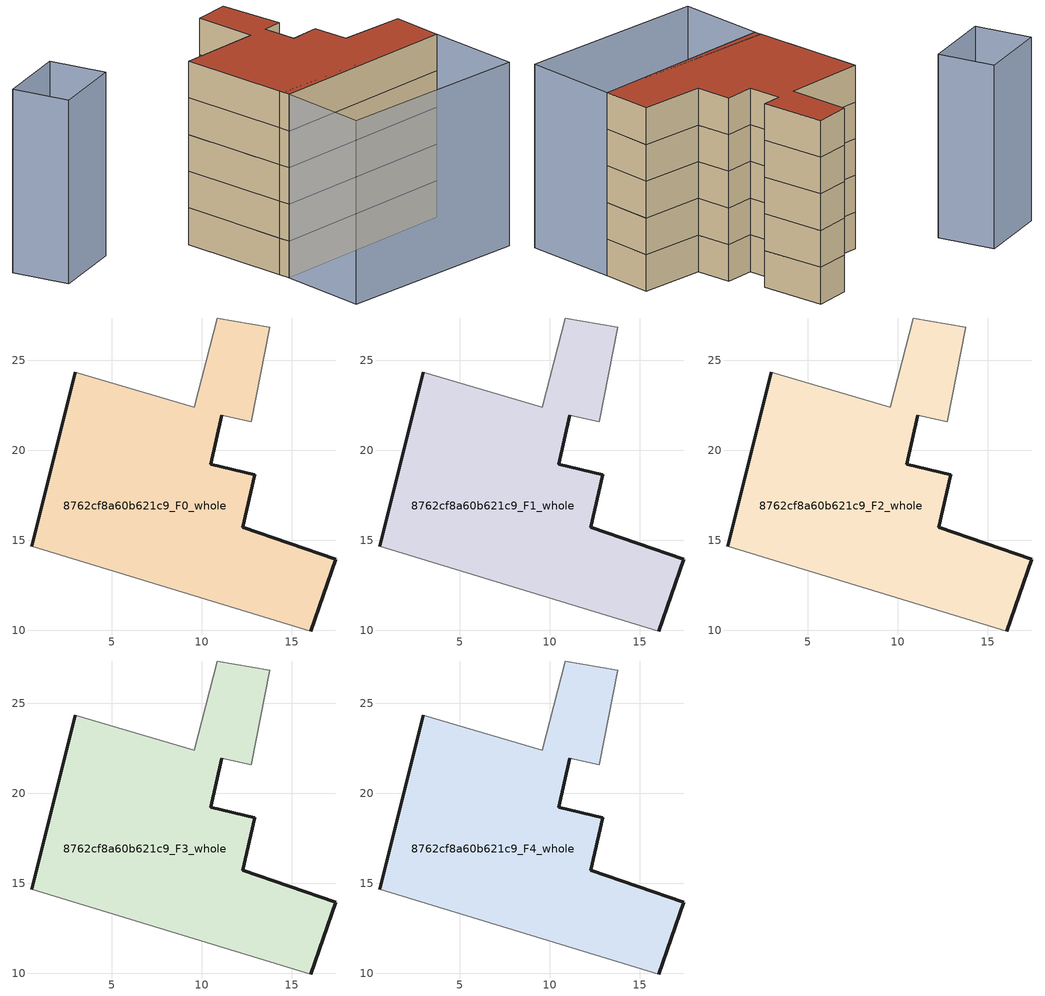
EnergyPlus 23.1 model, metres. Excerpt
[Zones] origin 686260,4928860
8762cf8a60b621c9_F0_whole
 floor ground (EU_floor_Construction): 13.79,26.84 12.74,21.58 11.12,21.96 10.49,19.23 12.95,18.66 12.28,15.74 17.45,13.96 16.07,9.97 0.55,14.69 0.77,15.58 2.98,24.36 9.59,22.41 10.86,27.36 z0
 wall outside (EU_wall_Construction): 2.98,24.36 0.77,15.58 0.55,14.69 / 16.07,9.97 17.45,13.96 12.28,15.74 12.95,18.66 10.49,19.23 11.12,21.96 z0:3
 wall adiabatic (EU_wall_Construction): 0.55,14.69 16.07,9.97 / 11.12,21.96 12.74,21.58 13.79,26.84 10.86,27.36 9.59,22.41 2.98,24.36 z0:3
8762cf8a60b621c9_F1_whole
 floor to 8762cf8a60b621c9_F0_whole (EU_floor_Construction): 13.79,26.84 12.74,21.58 11.12,21.96 10.49,19.23 12.95,18.66 12.28,15.74 17.45,13.96 16.07,9.97 0.55,14.69 0.77,15.58 2.98,24.36 9.59,22.41 10.86,27.36 z3
 wall outside (EU_wall_Construction): 2.98,24.36 0.77,15.58 0.55,14.69 / 16.07,9.97 17.45,13.96 12.28,15.74 12.95,18.66 10.49,19.23 11.12,21.96 z3:6
 wall adiabatic (EU_wall_Construction): 0.55,14.69 16.07,9.97 / 11.12,21.96 12.74,21.58 13.79,26.84 10.86,27.36 9.59,22.41 2.98,24.36 z3:6
8762cf8a60b621c9_F2_whole
 floor to 8762cf8a60b621c9_F1_whole (EU_floor_Construction): 13.79,26.84 12.74,21.58 11.12,21.96 10.49,19.23 12.95,18.66 12.28,15.74 17.45,13.96 16.07,9.97 0.55,14.69 0.77,15.58 2.98,24.36 9.59,22.41 10.86,27.36 z6
 wall outside (EU_wall_Construction): 2.98,24.36 0.77,15.58 0.55,14.69 / 16.07,9.97 17.45,13.96 12.28,15.74 12.95,18.66 10.49,19.23 11.12,21.96 z6:9
 wall adiabatic (EU_wall_Construction): 0.55,14.69 16.07,9.97 / 11.12,21.96 12.74,21.58 13.79,26.84 10.86,27.36 9.59,22.41 2.98,24.36 z6:9
8762cf8a60b621c9_F3_whole
 floor to 8762cf8a60b621c9_F2_whole (EU_floor_Construction): 13.79,26.84 12.74,21.58 11.12,21.96 10.49,19.23 12.95,18.66 12.28,15.74 17.45,13.96 16.07,9.97 0.55,14.69 0.77,15.58 2.98,24.36 9.59,22.41 10.86,27.36 z9
 wall outside (EU_wall_Construction): 2.98,24.36 0.77,15.58 0.55,14.69 / 16.07,9.97 17.45,13.96 12.28,15.74 12.95,18.66 10.49,19.23 11.12,21.96 z9:12
 wall adiabatic (EU_wall_Construction): 0.55,14.69 16.07,9.97 / 11.12,21.96 12.74,21.58 13.79,26.84 10.86,27.36 9.59,22.41 2.98,24.36 z9:12
8762cf8a60b621c9_F4_whole
 floor to 8762cf8a60b621c9_F3_whole (EU_floor_Construction): 13.79,26.84 12.74,21.58 11.12,21.96 10.49,19.23 12.95,18.66 12.28,15.74 17.45,13.96 16.07,9.97 0.55,14.69 0.77,15.58 2.98,24.36 9.59,22.41 10.86,27.36 z12
 wall outside (EU_wall_Construction): 2.98,24.36 0.77,15.58 0.55,14.69 / 16.07,9.97 17.45,13.96 12.28,15.74 12.95,18.66 10.49,19.23 11.12,21.96 z12:15
 wall adiabatic (EU_wall_Construction): 0.55,14.69 16.07,9.97 / 11.12,21.96 12.74,21.58 13.79,26.84 10.86,27.36 9.59,22.41 2.98,24.36 z12:15
 roof outside (EU_roof_Construction): 16.07,9.97 17.45,13.96 12.28,15.74 12.95,18.66 10.49,19.23 11.12,21.96 12.74,21.58 13.79,26.84 10.86,27.36 9.59,22.41 2.98,24.36 0.77,15.58 0.55,14.69 z15
shading: 16.07,9.97 13.54,2.61 / 13.54,2.61 -1.79,7.88 / -1.79,7.88 0.74,15.24 / 0.74,15.24 16.07,9.97 / -1.73,29.01 -7.9,29.03 / -7.9,29.03 -7.89,33.76 / -7.89,33.76 -1.72,33.75 / -1.72,33.75 -1.73,29.01 z0:15
[Building]
EU S2 Campaign: North Axis=0; Terrain=City; Solar Distribution=FullExterior
[Site:Location]
Bologna: Latitude=44.5; Longitude=11.25; Time Zone=1; Elevation=37
[SizingPeriod:WeatherFileDays]
AnnualSizingPeriod: Begin Month=1; Begin Day of Month=1; End Month=12; End Day of Month=31; Day of Week for Start Day=Monday; Use Weather File Daylight Saving Period=No; Use Weather File Rain and Snow Indicators=No
[MATERIAL]
EU_InternalMass_Material: Roughness=MediumRough; Thickness=0.1; Conductivity=1; Density=1800; Specific Heat=900; Thermal Absorptance=0.9; Solar Absorptance=0.7; Visible Absorptance=0.7
[MATERIAL:NOMASS] Roughness=MediumRough; Thermal Absorptance=0.9; Solar Absorptance=0.7; Visible Absorptance=0.7
Name | Thermal Resistance
EU_wall_NoMass | 0.905828
EU_roof_NoMass | 0.37593
EU_floor_NoMass | 0.67114
[CONSTRUCTION]
EU_wall_Construction: EU_wall_NoMass
EU_roof_Construction: EU_roof_NoMass
EU_floor_Construction: EU_floor_NoMass
EU_InternalMass_Construction: EU_InternalMass_Material
[ZONE] Type=1; Multiplier=1; Ceiling Height=autocalculate; Floor Area=autocalculate; Part of Total Floor Area=Yes
Name | Volume
8762cf8a60b621c9_F0_whole | 430.152
8762cf8a60b621c9_F1_whole; 8762cf8a60b621c9_F2_whole; 8762cf8a60b621c9_F3_whole; 8762cf8a60b621c9_F4_whole | 430.15
[INTERNALMASS] Construction=EU_InternalMass_Construction; Surface Area=143.384
Name | Zone or ZoneList
8762cf8a60b621c9_F0_whole_EU_InternalMass | 8762cf8a60b621c9_F0_whole
8762cf8a60b621c9_F1_whole_EU_InternalMass | 8762cf8a60b621c9_F1_whole
8762cf8a60b621c9_F2_whole_EU_InternalMass | 8762cf8a60b621c9_F2_whole
8762cf8a60b621c9_F3_whole_EU_InternalMass | 8762cf8a60b621c9_F3_whole
8762cf8a60b621c9_F4_whole_EU_InternalMass | 8762cf8a60b621c9_F4_whole
[OTHEREQUIPMENT] Fuel Type=Electricity; Design Level Calculation Method=Watts/Area; Power per Zone Floor Area=1; Fraction Latent=0; Fraction Radiant=0; Fraction Lost=0; Carbon Dioxide Generation Rate=0; EndUse Subcategory=EU_Step8_InternalGains
Name | Zone or ZoneList or Space or SpaceList | Schedule
EU_Step8_InternalGain_8762cf8a60b621c9_F0_whole_f000 | 8762cf8a60b621c9_F0_whole | EU_Step8_GainSchedule_8762cf8a60b621c9_F0_whole_f000
EU_Step8_InternalGain_8762cf8a60b621c9_F1_whole_f000 | 8762cf8a60b621c9_F1_whole | EU_Step8_GainSchedule_8762cf8a60b621c9_F1_whole_f000
EU_Step8_InternalGain_8762cf8a60b621c9_F2_whole_f000 | 8762cf8a60b621c9_F2_whole | EU_Step8_GainSchedule_8762cf8a60b621c9_F2_whole_f000
EU_Step8_InternalGain_8762cf8a60b621c9_F3_whole_f000 | 8762cf8a60b621c9_F3_whole | EU_Step8_GainSchedule_8762cf8a60b621c9_F3_whole_f000
EU_Step8_InternalGain_8762cf8a60b621c9_F4_whole_f000 | 8762cf8a60b621c9_F4_whole | EU_Step8_GainSchedule_8762cf8a60b621c9_F4_whole_f000
[ZONEVENTILATION:DESIGNFLOWRATE] Schedule=EU_AlwaysOn; Design Flow Rate Calculation Method=AirChanges/Hour; Air Changes per Hour=0.73129; Ventilation Type=Natural; Fan Pressure Rise=0; Fan Total Efficiency=1; Constant Term Coefficient=1; Temperature Term Coefficient=0; Velocity Term Coefficient=0; Velocity Squared Term Coefficient=0; Minimum Indoor Temperature=-100; Maximum Indoor Temperature=100; Delta Temperature=-100; Minimum Outdoor Temperature=-100; Maximum Outdoor Temperature=100; Maximum Wind Speed=40
Name | Zone or ZoneList or Space or SpaceList
EU_ConstantAir_8762cf8a60b621c9_F0_whole | 8762cf8a60b621c9_F0_whole
EU_ConstantAir_8762cf8a60b621c9_F1_whole | 8762cf8a60b621c9_F1_whole
EU_ConstantAir_8762cf8a60b621c9_F2_whole | 8762cf8a60b621c9_F2_whole
EU_ConstantAir_8762cf8a60b621c9_F3_whole | 8762cf8a60b621c9_F3_whole
EU_ConstantAir_8762cf8a60b621c9_F4_whole | 8762cf8a60b621c9_F4_whole
[HVACTEMPLATE:THERMOSTAT] Constant Heating Setpoint=20; Constant Cooling Setpoint=50
EU_HeatOnly_8762cf8a60b621c9_F0_whole; EU_HeatOnly_8762cf8a60b621c9_F1_whole; EU_HeatOnly_8762cf8a60b621c9_F2_whole; EU_HeatOnly_8762cf8a60b621c9_F3_whole; EU_HeatOnly_8762cf8a60b621c9_F4_whole
[HVACTEMPLATE:ZONE:IDEALLOADSAIRSYSTEM] System Availability Schedule=EU_AlwaysOn; Maximum Heating Supply Air Temperature=50; Minimum Cooling Supply Air Temperature=13; Maximum Heating Supply Air Humidity Ratio=0.0156; Minimum Cooling Supply Air Humidity Ratio=0.0077; Heating Limit=NoLimit; Cooling Limit=NoLimit; Heating Availability Schedule=EU_AlwaysOn; Cooling Availability Schedule=EU_CoolingOff; Dehumidification Control Type=ConstantSensibleHeatRatio; Cooling Sensible Heat Ratio=0.7; Dehumidification Setpoint=60; Humidification Control Type=None; Humidification Setpoint=30; Outdoor Air Method=None; Outdoor Air Flow Rate per Person=0.00944; Outdoor Air Flow Rate per Zone Floor Area=0; Outdoor Air Flow Rate per Zone=0; Demand Controlled Ventilation Type=None; Outdoor Air Economizer Type=NoEconomizer; Heat Recovery Type=None; Sensible Heat Recovery Effectiveness=0.7; Latent Heat Recovery Effectiveness=0.65
Name | Template Thermostat
8762cf8a60b621c9_F0_whole | EU_HeatOnly_8762cf8a60b621c9_F0_whole
8762cf8a60b621c9_F1_whole | EU_HeatOnly_8762cf8a60b621c9_F1_whole
8762cf8a60b621c9_F2_whole | EU_HeatOnly_8762cf8a60b621c9_F2_whole
8762cf8a60b621c9_F3_whole | EU_HeatOnly_8762cf8a60b621c9_F3_whole
8762cf8a60b621c9_F4_whole | EU_HeatOnly_8762cf8a60b621c9_F4_whole
[SIZING:ZONE] Zone Cooling Design Supply Air Temperature Input Method=SupplyAirTemperature; Zone Cooling Design Supply Air Temperature=13; Zone Heating Design Supply Air Temperature Input Method=SupplyAirTemperature; Zone Heating Design Supply Air Temperature=50; Zone Cooling Design Supply Air Humidity Ratio=0.008; Zone Heating Design Supply Air Humidity Ratio=0.008; Cooling Design Air Flow Method=DesignDay; Cooling Design Air Flow Rate=0; Cooling Minimum Air Flow per Zone Floor Area=0.000762; Cooling Minimum Air Flow=0; Cooling Minimum Air Flow Fraction=0.2; Heating Design Air Flow Method=DesignDay; Heating Design Air Flow Rate=0; Heating Maximum Air Flow per Zone Floor Area=0.002032; Heating Maximum Air Flow=0.141576; Heating Maximum Air Flow Fraction=0.3; Account for Dedicated Outdoor Air System=No; Dedicated Outdoor Air System Control Strategy=NeutralSupplyAir; Dedicated Outdoor Air Low Setpoint Temperature for Design=autosize; Dedicated Outdoor Air High Setpoint Temperature for Design=autosize; Zone Load Sizing Method=Sensible Load Only No Latent Load; Zone Latent Cooling Design Supply Air Humidity Ratio Input Method=HumidityRatioDifference; Zone Cooling Design Supply Air Humidity Ratio Difference=0.005; Zone Latent Heating Design Supply Air Humidity Ratio Input Method=HumidityRatioDifference; Zone Humidification Design Supply Air Humidity Ratio Difference=0.005
8762cf8a60b621c9_F0_whole; 8762cf8a60b621c9_F1_whole; 8762cf8a60b621c9_F2_whole; 8762cf8a60b621c9_F3_whole; 8762cf8a60b621c9_F4_whole
[SCHEDULE:CONSTANT]
Name | Hourly Value
EU_AlwaysOn | 1
EU_CoolingOff | 0
[SCHEDULE:FILE] Column Number=1; Rows to Skip at Top=0; Number of Hours of Data=8760; Column Separator=Comma; Interpolate to Timestep=No; Minutes per Item=60; Adjust Schedule for Daylight Savings=Yes
Name | File
EU_Step8_GainSchedule_8762cf8a60b621c9_F0_whole_f000 | ../../schedules/8762cf8a60b621c9/8762cf8a60b621c9_F0_whole_f000_gain.csv
EU_Step8_GainSchedule_8762cf8a60b621c9_F1_whole_f000 | ../../schedules/8762cf8a60b621c9/8762cf8a60b621c9_F1_whole_f000_gain.csv
EU_Step8_GainSchedule_8762cf8a60b621c9_F2_whole_f000 | ../../schedules/8762cf8a60b621c9/8762cf8a60b621c9_F2_whole_f000_gain.csv
EU_Step8_GainSchedule_8762cf8a60b621c9_F3_whole_f000 | ../../schedules/8762cf8a60b621c9/8762cf8a60b621c9_F3_whole_f000_gain.csv
EU_Step8_GainSchedule_8762cf8a60b621c9_F4_whole_f000 | ../../schedules/8762cf8a60b621c9/8762cf8a60b621c9_F4_whole_f000_gain.csv
